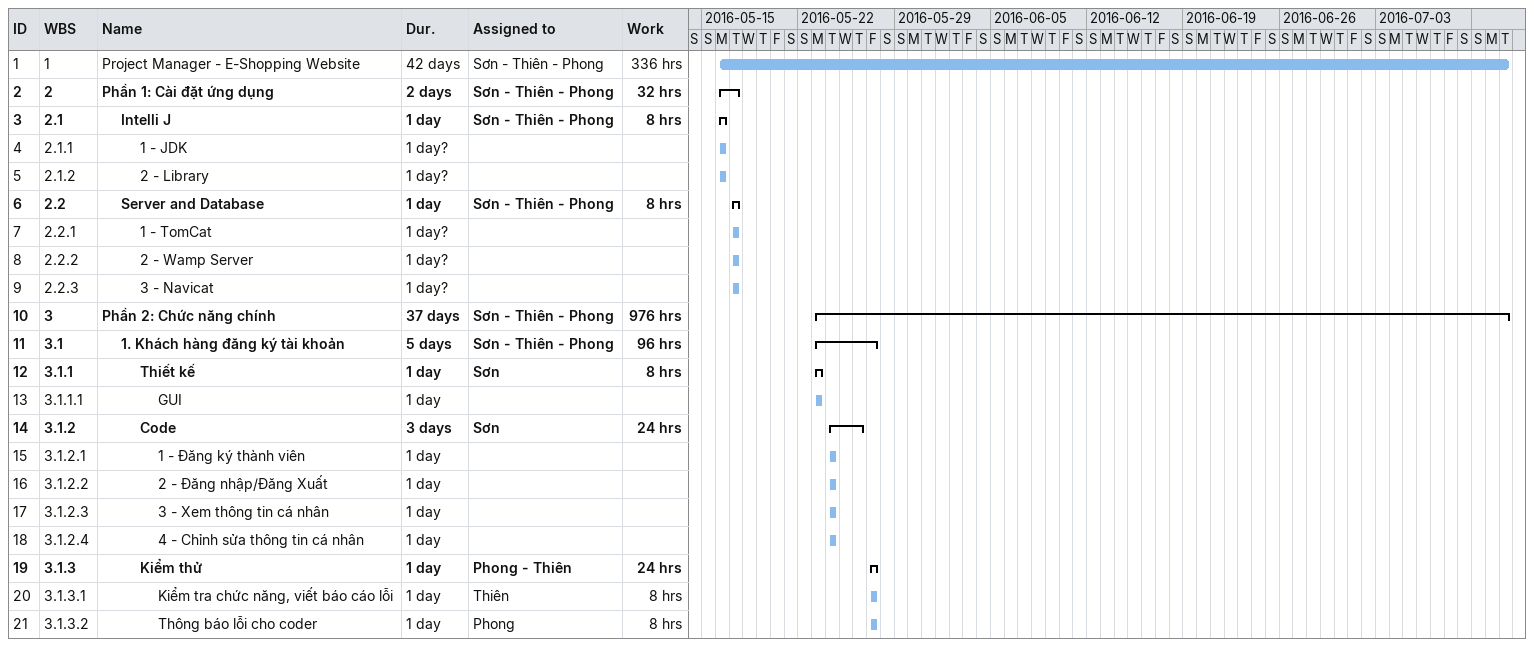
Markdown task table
| ID | WBS | Task | Duration | Start | Finish | Resources | Work (h) |
|---|---|---|---|---|---|---|---|
| 1 | 1 | Project Manager - E-Shopping Website | 42d | 2016-05-16 | 2016-07-12 | Sơn - Thiên - Phong | 336 |
| 2 | 2 | **Phần 1: Cài đặt ứng dụng** | 2d | 2016-05-16 | 2016-05-17 | Sơn - Thiên - Phong | 32 |
| 3 | 2.1 | **Intelli J** | 1d | 2016-05-16 | 2016-05-16 | Sơn - Thiên - Phong | 8 |
| 4 | 2.1.1 | 1 - JDK | 1d? | 2016-05-16 | 2016-05-16 |  |  |
| 5 | 2.1.2 | 2 - Library | 1d? | 2016-05-16 | 2016-05-16 |  |  |
| 6 | 2.2 | **Server and Database** | 1d | 2016-05-17 | 2016-05-17 | Sơn - Thiên - Phong | 8 |
| 7 | 2.2.1 | 1 - TomCat | 1d? | 2016-05-17 | 2016-05-17 |  |  |
| 8 | 2.2.2 | 2 - Wamp Server | 1d? | 2016-05-17 | 2016-05-17 |  |  |
| 9 | 2.2.3 | 3 - Navicat | 1d? | 2016-05-17 | 2016-05-17 |  |  |
| 10 | 3 | **Phần 2: Chức năng chính** | 37d | 2016-05-23 | 2016-07-12 | Sơn - Thiên - Phong | 976 |
| 11 | 3.1 | **1. Khách hàng đăng ký tài khoản** | 5d | 2016-05-23 | 2016-05-27 | Sơn - Thiên - Phong | 96 |
| 12 | 3.1.1 | **Thiết kế** | 1d | 2016-05-23 | 2016-05-23 | Sơn | 8 |
| 13 | 3.1.1.1 | GUI | 1d | 2016-05-23 | 2016-05-23 |  |  |
| 14 | 3.1.2 | **Code** | 3d | 2016-05-24 | 2016-05-26 | Sơn | 24 |
| 15 | 3.1.2.1 | 1 - Đăng ký thành viên | 1d | 2016-05-24 | 2016-05-24 |  |  |
| 16 | 3.1.2.2 | 2 - Đăng nhập/Đăng Xuất | 1d | 2016-05-24 | 2016-05-24 |  |  |
| 17 | 3.1.2.3 | 3 - Xem thông tin cá nhân | 1d | 2016-05-24 | 2016-05-24 |  |  |
| 18 | 3.1.2.4 | 4 - Chỉnh sửa thông tin cá nhân | 1d | 2016-05-24 | 2016-05-24 |  |  |
| 19 | 3.1.3 | **Kiểm thử** | 1d | 2016-05-27 | 2016-05-27 | Phong - Thiên | 24 |
| 20 | 3.1.3.1 | Kiểm tra chức năng, viết báo cáo lỗi | 1d | 2016-05-27 | 2016-05-27 | Thiên | 8 |
| 21 | 3.1.3.2 | Thông báo lỗi cho coder | 1d | 2016-05-27 | 2016-05-27 | Phong | 8 |
